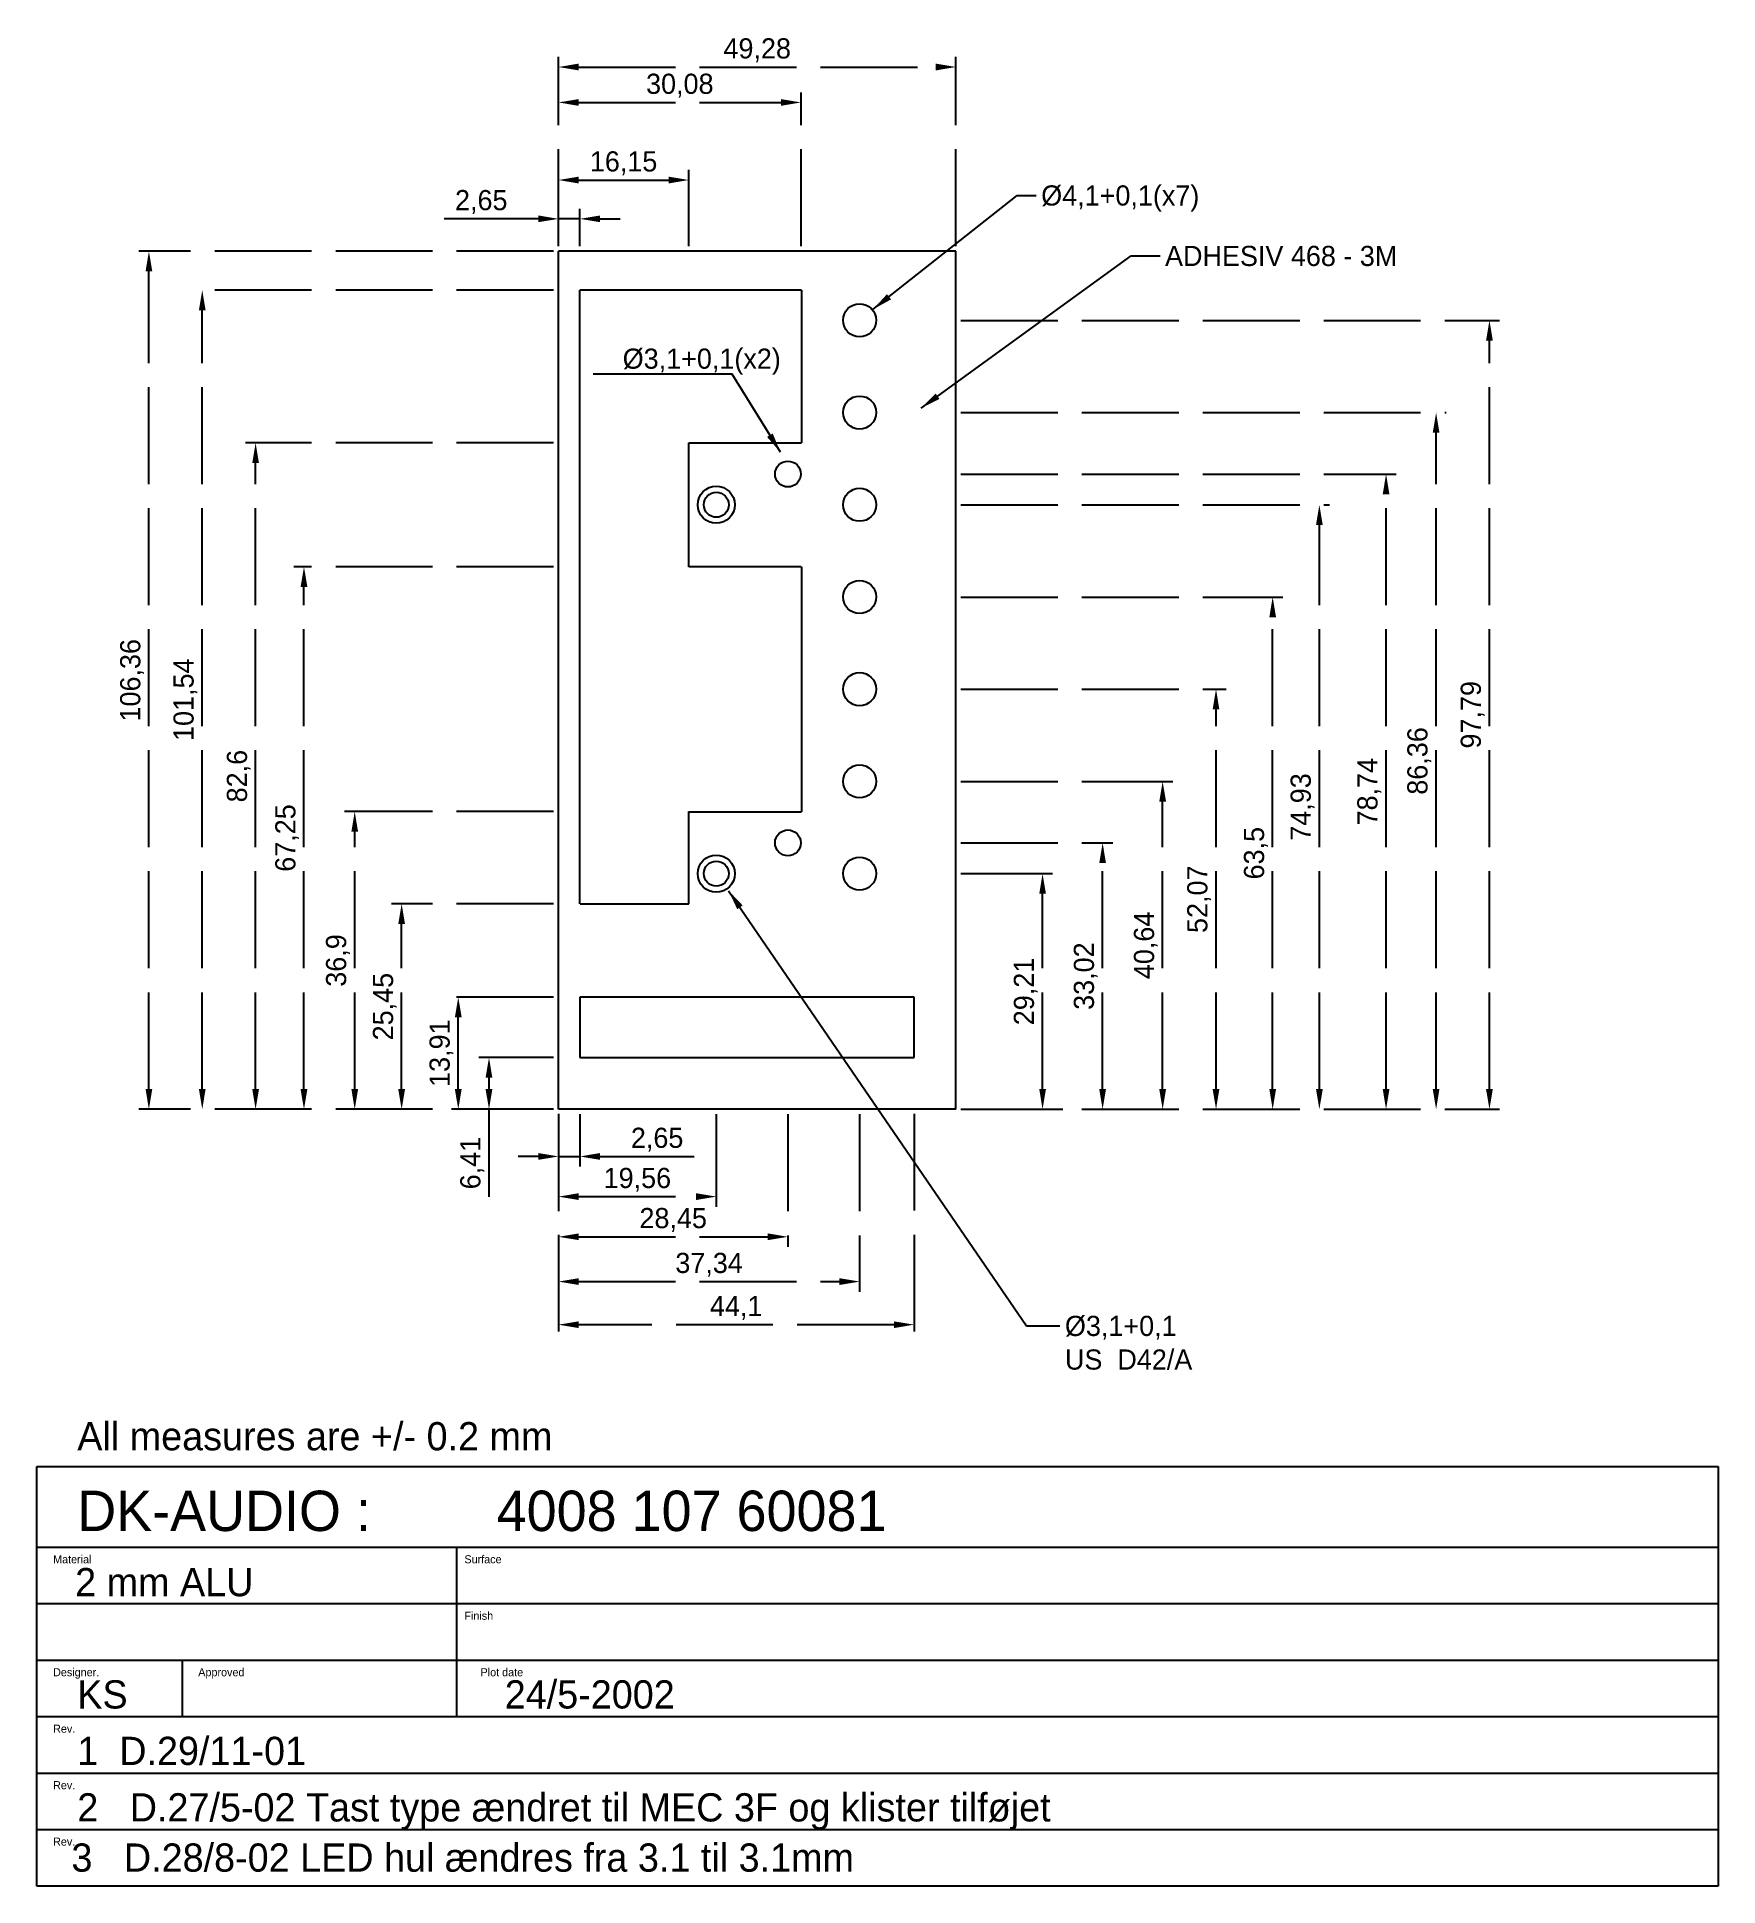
# Model space of a CAD drawing. Header units: millimetres. Extents: x -27 to 181, y -21 to 208.
import ezdxf

# ---------------------------------------------------------------- set-up
doc = ezdxf.new("R2010")
doc.units = ezdxf.units.MM
doc.linetypes.add('ACAD_ISO02W100', pattern=[15, 12, -3])
for name, color, linetype in [('Mellem_head', 2, 'Continuous'), ('Mellem_plade', 2, 'Continuous'), ('Mellem_plade_dim', 1, 'ACAD_ISO02W100')]:
    doc.layers.add(name, color=color, linetype=linetype)
doc.dimstyles.new('ISO-25', dxfattribs={"dimtxt": 2.5, "dimasz": 2.5, "dimexe": 1.25, "dimexo": 0.625, "dimtad": 1, "dimtxsty": 'Standard', "dimcen": 2.5, "dimadec": 0, "dimazin": 0, "dimtfac": 1, "dimtmove": 0, "dimatfit": 3, "dimfxl": 0, "dimarcsym": 0})

# ---------------------------------------------------------------- blocks, each defined once
blk = doc.blocks.new('*D25')
at = {"layer": 'Mellem_plade_dim', "color": 0, "lineweight": -2}
for p, q in [((36.87, 81.86), (27.63, 81.86)), ((28.88, 79.36), (28.88, 77.95)), ((36.87, 75.45), (27.63, 75.45)), ((28.88, 75.45), (28.88, 64.62))]:
    blk.add_line(p, q, dxfattribs=at)
at = {"layer": 'Mellem_plade_dim', "color": 0}
for points in [[(28.46, 79.36), (29.3, 79.36), (28.88, 81.86)], [(28.46, 77.95), (29.3, 77.95), (28.88, 75.45)]]:
    blk.add_solid(points, dxfattribs=at)
at = {"layer": 'Mellem_plade_dim', "color": 0, "insert": (26.8, 68.79), "char_height": 2.5, "attachment_point": 5, "rotation": 90}
blk.add_mtext('6,41', dxfattribs=at)
blk = doc.blocks.new('*D26')
at = {"layer": 'Mellem_plade_dim', "color": 0, "lineweight": -2}
for p, q in [((36.87, 89.36), (23.82, 89.36)), ((25.07, 77.95), (25.07, 86.86)), ((36.25, 75.45), (23.82, 75.45))]:
    blk.add_line(p, q, dxfattribs=at)
at = {"layer": 'Mellem_plade_dim', "color": 0}
for points in [[(24.65, 86.86), (25.49, 86.86), (25.07, 89.36)], [(24.65, 77.95), (25.49, 77.95), (25.07, 75.45)]]:
    blk.add_solid(points, dxfattribs=at)
at = {"layer": 'Mellem_plade_dim', "color": 0, "insert": (22.99, 82.41), "char_height": 2.5, "attachment_point": 5, "rotation": 90}
blk.add_mtext('13,91', dxfattribs=at)
blk = doc.blocks.new('*D27')
at = {"layer": 'Mellem_plade_dim', "color": 0, "lineweight": -2}
for p, q in [((36.87, 100.91), (16.8, 100.91)), ((18.05, 77.95), (18.05, 98.41)), ((36.87, 75.45), (16.8, 75.45))]:
    blk.add_line(p, q, dxfattribs=at)
at = {"layer": 'Mellem_plade_dim', "color": 0}
for points in [[(17.63, 98.41), (18.47, 98.41), (18.05, 100.91)], [(17.63, 77.95), (18.47, 77.95), (18.05, 75.45)]]:
    blk.add_solid(points, dxfattribs=at)
at = {"layer": 'Mellem_plade_dim', "color": 0, "insert": (15.97, 88.18), "char_height": 2.5, "attachment_point": 5, "rotation": 90}
blk.add_mtext('25,45', dxfattribs=at)
blk = doc.blocks.new('*D28')
at = {"layer": 'Mellem_plade_dim', "color": 0, "lineweight": -2}
for p, q in [((36.87, 112.36), (10.98, 112.36)), ((12.23, 77.95), (12.23, 109.86)), ((36.87, 75.45), (10.98, 75.45))]:
    blk.add_line(p, q, dxfattribs=at)
at = {"layer": 'Mellem_plade_dim', "color": 0}
for points in [[(11.82, 109.86), (12.65, 109.86), (12.23, 112.36)], [(11.82, 77.95), (12.65, 77.95), (12.23, 75.45)]]:
    blk.add_solid(points, dxfattribs=at)
at = {"layer": 'Mellem_plade_dim', "color": 0, "insert": (10.15, 93.9), "char_height": 2.5, "attachment_point": 5, "rotation": 90}
blk.add_mtext('36,9', dxfattribs=at)
blk = doc.blocks.new('*D29')
at = {"layer": 'Mellem_plade_dim', "color": 0, "lineweight": -2}
for p, q in [((36.87, 142.7), (4.69, 142.7)), ((5.94, 77.95), (5.94, 140.2)), ((36.87, 75.45), (4.69, 75.45))]:
    blk.add_line(p, q, dxfattribs=at)
at = {"layer": 'Mellem_plade_dim', "color": 0}
for points in [[(5.52, 140.2), (6.36, 140.2), (5.94, 142.7)], [(5.52, 77.95), (6.36, 77.95), (5.94, 75.45)]]:
    blk.add_solid(points, dxfattribs=at)
at = {"layer": 'Mellem_plade_dim', "color": 0, "insert": (3.86, 109.08), "char_height": 2.5, "attachment_point": 5, "rotation": 90}
blk.add_mtext('67,25', dxfattribs=at)
blk = doc.blocks.new('*D30')
at = {"layer": 'Mellem_plade_dim', "color": 0, "lineweight": -2}
for p, q in [((36.87, 158.05), (-1.31, 158.05)), ((-0.06, 77.95), (-0.06, 155.55)), ((36.87, 75.45), (-1.31, 75.45))]:
    blk.add_line(p, q, dxfattribs=at)
at = {"layer": 'Mellem_plade_dim', "color": 0}
for points in [[(-0.47, 155.55), (0.36, 155.55), (-0.06, 158.05)], [(-0.47, 77.95), (0.36, 77.95), (-0.06, 75.45)]]:
    blk.add_solid(points, dxfattribs=at)
at = {"layer": 'Mellem_plade_dim', "color": 0, "insert": (-2.14, 116.75), "char_height": 2.5, "attachment_point": 5, "rotation": 90}
blk.add_mtext('82,6', dxfattribs=at)
blk = doc.blocks.new('*D31')
at = {"layer": 'Mellem_plade_dim', "color": 0, "lineweight": -2}
for p, q in [((36.87, 176.99), (-7.92, 176.99)), ((-6.67, 77.95), (-6.67, 174.49)), ((36.87, 75.45), (-7.92, 75.45))]:
    blk.add_line(p, q, dxfattribs=at)
at = {"layer": 'Mellem_plade_dim', "color": 0}
for points in [[(-7.09, 174.49), (-6.26, 174.49), (-6.67, 176.99)], [(-7.09, 77.95), (-6.26, 77.95), (-6.67, 75.45)]]:
    blk.add_solid(points, dxfattribs=at)
at = {"layer": 'Mellem_plade_dim', "color": 0, "insert": (-8.76, 126.22), "char_height": 2.5, "attachment_point": 5, "rotation": 90}
blk.add_mtext('101,54', dxfattribs=at)
blk = doc.blocks.new('*D32')
at = {"layer": 'Mellem_plade_dim', "color": 0, "lineweight": -2}
for p, q in [((36.87, 181.81), (-14.54, 181.81)), ((-13.29, 77.95), (-13.29, 179.31)), ((36.87, 75.45), (-14.54, 75.45))]:
    blk.add_line(p, q, dxfattribs=at)
at = {"layer": 'Mellem_plade_dim', "color": 0}
for points in [[(-13.7, 179.31), (-12.87, 179.31), (-13.29, 181.81)], [(-13.7, 77.95), (-12.87, 77.95), (-13.29, 75.45)]]:
    blk.add_solid(points, dxfattribs=at)
at = {"layer": 'Mellem_plade_dim', "color": 0, "insert": (-15.37, 128.63), "char_height": 2.5, "attachment_point": 5, "rotation": 90}
blk.add_mtext('106,36', dxfattribs=at)
blk = doc.blocks.new('*D33')
at = {"layer": 'Mellem_plade_dim', "color": 0, "lineweight": -2}
for p, q in [((87.4, 104.66), (98.77, 104.66)), ((97.52, 77.95), (97.52, 102.16)), ((87.4, 75.45), (98.77, 75.45))]:
    blk.add_line(p, q, dxfattribs=at)
at = {"layer": 'Mellem_plade_dim', "color": 0}
for points in [[(97.11, 102.16), (97.94, 102.16), (97.52, 104.66)], [(97.11, 77.95), (97.94, 77.95), (97.52, 75.45)]]:
    blk.add_solid(points, dxfattribs=at)
at = {"layer": 'Mellem_plade_dim', "color": 0, "insert": (95.44, 90.06), "char_height": 2.5, "attachment_point": 5, "rotation": 90}
blk.add_mtext('29,21', dxfattribs=at)
blk = doc.blocks.new('*D34')
at = {"layer": 'Mellem_plade_dim', "color": 0, "lineweight": -2}
for p, q in [((87.4, 108.47), (106.22, 108.47)), ((104.97, 77.95), (104.97, 105.97)), ((88.03, 75.45), (106.22, 75.45))]:
    blk.add_line(p, q, dxfattribs=at)
at = {"layer": 'Mellem_plade_dim', "color": 0}
for points in [[(104.55, 105.97), (105.38, 105.97), (104.97, 108.47)], [(104.55, 77.95), (105.38, 77.95), (104.97, 75.45)]]:
    blk.add_solid(points, dxfattribs=at)
at = {"layer": 'Mellem_plade_dim', "color": 0, "insert": (102.88, 91.96), "char_height": 2.5, "attachment_point": 5, "rotation": 90}
blk.add_mtext('33,02', dxfattribs=at)
blk = doc.blocks.new('*D35')
at = {"layer": 'Mellem_plade_dim', "color": 0, "lineweight": -2}
for p, q in [((87.4, 116.09), (113.66, 116.09)), ((112.41, 77.95), (112.41, 113.59)), ((87.4, 75.45), (113.66, 75.45))]:
    blk.add_line(p, q, dxfattribs=at)
at = {"layer": 'Mellem_plade_dim', "color": 0}
for points in [[(111.99, 113.59), (112.83, 113.59), (112.41, 116.09)], [(111.99, 77.95), (112.83, 77.95), (112.41, 75.45)]]:
    blk.add_solid(points, dxfattribs=at)
at = {"layer": 'Mellem_plade_dim', "color": 0, "insert": (110.33, 95.77), "char_height": 2.5, "attachment_point": 5, "rotation": 90}
blk.add_mtext('40,64', dxfattribs=at)
blk = doc.blocks.new('*D36')
at = {"layer": 'Mellem_plade_dim', "color": 0, "lineweight": -2}
for p, q in [((87.4, 127.52), (120.28, 127.52)), ((119.03, 77.95), (119.03, 125.02)), ((87.4, 75.45), (120.28, 75.45))]:
    blk.add_line(p, q, dxfattribs=at)
at = {"layer": 'Mellem_plade_dim', "color": 0}
for points in [[(118.61, 125.02), (119.44, 125.02), (119.03, 127.52)], [(118.61, 77.95), (119.44, 77.95), (119.03, 75.45)]]:
    blk.add_solid(points, dxfattribs=at)
at = {"layer": 'Mellem_plade_dim', "color": 0, "insert": (116.94, 101.49), "char_height": 2.5, "attachment_point": 5, "rotation": 90}
blk.add_mtext('52,07', dxfattribs=at)
blk = doc.blocks.new('*D37')
at = {"layer": 'Mellem_plade_dim', "color": 0, "lineweight": -2}
for p, q in [((87.4, 138.95), (127.3, 138.95)), ((126.05, 77.95), (126.05, 136.45)), ((87.4, 75.45), (127.3, 75.45))]:
    blk.add_line(p, q, dxfattribs=at)
at = {"layer": 'Mellem_plade_dim', "color": 0}
for points in [[(125.64, 136.45), (126.47, 136.45), (126.05, 138.95)], [(125.64, 77.95), (126.47, 77.95), (126.05, 75.45)]]:
    blk.add_solid(points, dxfattribs=at)
at = {"layer": 'Mellem_plade_dim', "color": 0, "insert": (123.97, 107.2), "char_height": 2.5, "attachment_point": 5, "rotation": 90}
blk.add_mtext('63,5', dxfattribs=at)
blk = doc.blocks.new('*D38')
at = {"layer": 'Mellem_plade_dim', "color": 0, "lineweight": -2}
for p, q in [((87.4, 150.38), (133.09, 150.38)), ((131.84, 77.95), (131.84, 147.88)), ((87.4, 75.45), (133.09, 75.45))]:
    blk.add_line(p, q, dxfattribs=at)
at = {"layer": 'Mellem_plade_dim', "color": 0}
for points in [[(131.43, 147.88), (132.26, 147.88), (131.84, 150.38)], [(131.43, 77.95), (132.26, 77.95), (131.84, 75.45)]]:
    blk.add_solid(points, dxfattribs=at)
at = {"layer": 'Mellem_plade_dim', "color": 0, "insert": (129.76, 112.92), "char_height": 2.5, "attachment_point": 5, "rotation": 90}
blk.add_mtext('74,93', dxfattribs=at)
blk = doc.blocks.new('*D39')
at = {"layer": 'Mellem_plade_dim', "color": 0, "lineweight": -2}
for p, q in [((87.4, 154.19), (141.36, 154.19)), ((140.11, 77.95), (140.11, 151.69)), ((87.4, 75.45), (141.36, 75.45))]:
    blk.add_line(p, q, dxfattribs=at)
at = {"layer": 'Mellem_plade_dim', "color": 0}
for points in [[(139.7, 151.69), (140.53, 151.69), (140.11, 154.19)], [(139.7, 77.95), (140.53, 77.95), (140.11, 75.45)]]:
    blk.add_solid(points, dxfattribs=at)
at = {"layer": 'Mellem_plade_dim', "color": 0, "insert": (138.03, 114.82), "char_height": 2.5, "attachment_point": 5, "rotation": 90}
blk.add_mtext('78,74', dxfattribs=at)
blk = doc.blocks.new('*D40')
at = {"layer": 'Mellem_plade_dim', "color": 0, "lineweight": -2}
for p, q in [((87.4, 161.81), (147.57, 161.81)), ((146.32, 77.95), (146.32, 159.31)), ((87.4, 75.45), (147.57, 75.45))]:
    blk.add_line(p, q, dxfattribs=at)
at = {"layer": 'Mellem_plade_dim', "color": 0}
for points in [[(145.9, 159.31), (146.73, 159.31), (146.32, 161.81)], [(145.9, 77.95), (146.73, 77.95), (146.32, 75.45)]]:
    blk.add_solid(points, dxfattribs=at)
at = {"layer": 'Mellem_plade_dim', "color": 0, "insert": (144.23, 118.63), "char_height": 2.5, "attachment_point": 5, "rotation": 90}
blk.add_mtext('86,36', dxfattribs=at)
blk = doc.blocks.new('*D41')
at = {"layer": 'Mellem_plade_dim', "color": 0, "lineweight": -2}
for p, q in [((87.4, 173.24), (154.18, 173.24)), ((152.93, 77.95), (152.93, 170.74)), ((87.4, 75.45), (154.18, 75.45))]:
    blk.add_line(p, q, dxfattribs=at)
at = {"layer": 'Mellem_plade_dim', "color": 0}
for points in [[(152.51, 170.74), (153.35, 170.74), (152.93, 173.24)], [(152.51, 77.95), (153.35, 77.95), (152.93, 75.45)]]:
    blk.add_solid(points, dxfattribs=at)
at = {"layer": 'Mellem_plade_dim', "color": 0, "insert": (150.85, 124.35), "char_height": 2.5, "attachment_point": 5, "rotation": 90}
blk.add_mtext('97,79', dxfattribs=at)
blk = doc.blocks.new('*D42')
at = {"layer": 'Mellem_plade_dim', "color": 0, "lineweight": -2}
for p, q in [((37.5, 74.83), (37.5, 68.36)), ((40.15, 74.83), (40.15, 68.36)), ((35, 69.61), (32.5, 69.61)), ((37.5, 69.61), (40.15, 69.61)), ((42.65, 69.61), (54.32, 69.61))]:
    blk.add_line(p, q, dxfattribs=at)
at = {"layer": 'Mellem_plade_dim', "color": 0}
for points in [[(35, 70.03), (35, 69.19), (37.5, 69.61)], [(42.65, 70.03), (42.65, 69.19), (40.15, 69.61)]]:
    blk.add_solid(points, dxfattribs=at)
at = {"layer": 'Mellem_plade_dim', "color": 0, "insert": (49.73, 71.69), "char_height": 2.5, "attachment_point": 5}
blk.add_mtext('2,65', dxfattribs=at)
blk = doc.blocks.new('*D43')
at = {"layer": 'Mellem_plade_dim', "color": 0, "lineweight": -2}
for p, q in [((37.5, 74.83), (37.5, 63.38)), ((57.06, 74.83), (57.06, 63.38)), ((40, 64.63), (54.56, 64.63))]:
    blk.add_line(p, q, dxfattribs=at)
at = {"layer": 'Mellem_plade_dim', "color": 0}
for points in [[(40, 65.05), (40, 64.21), (37.5, 64.63)], [(54.56, 65.05), (54.56, 64.21), (57.06, 64.63)]]:
    blk.add_solid(points, dxfattribs=at)
at = {"layer": 'Mellem_plade_dim', "color": 0, "insert": (47.28, 66.71), "char_height": 2.5, "attachment_point": 5}
blk.add_mtext('19,56', dxfattribs=at)
blk = doc.blocks.new('*D44')
at = {"layer": 'Mellem_plade_dim', "color": 0, "lineweight": -2}
for p, q in [((37.5, 74.83), (37.5, 58.4)), ((65.95, 74.83), (65.95, 58.4)), ((40, 59.65), (63.45, 59.65))]:
    blk.add_line(p, q, dxfattribs=at)
at = {"layer": 'Mellem_plade_dim', "color": 0}
for points in [[(40, 60.07), (40, 59.24), (37.5, 59.65)], [(63.45, 60.07), (63.45, 59.24), (65.95, 59.65)]]:
    blk.add_solid(points, dxfattribs=at)
at = {"layer": 'Mellem_plade_dim', "color": 0, "insert": (51.72, 61.74), "char_height": 2.5, "attachment_point": 5}
blk.add_mtext('28,45', dxfattribs=at)
blk = doc.blocks.new('*D45')
at = {"layer": 'Mellem_plade_dim', "color": 0, "lineweight": -2}
for p, q in [((37.5, 74.83), (37.5, 52.85)), ((74.84, 74.83), (74.84, 52.85)), ((40, 54.1), (72.34, 54.1))]:
    blk.add_line(p, q, dxfattribs=at)
at = {"layer": 'Mellem_plade_dim', "color": 0}
for points in [[(40, 54.52), (40, 53.68), (37.5, 54.1)], [(72.34, 54.52), (72.34, 53.68), (74.84, 54.1)]]:
    blk.add_solid(points, dxfattribs=at)
at = {"layer": 'Mellem_plade_dim', "color": 0, "insert": (56.17, 56.18), "char_height": 2.5, "attachment_point": 5}
blk.add_mtext('37,34', dxfattribs=at)
blk = doc.blocks.new('*D46')
at = {"layer": 'Mellem_plade_dim', "color": 0, "lineweight": -2}
for p, q in [((35, 185.82), (23.33, 185.82)), ((37.5, 182.44), (37.5, 187.07)), ((40.15, 185.82), (37.5, 185.82)), ((40.15, 182.44), (40.15, 187.07)), ((42.65, 185.82), (45.15, 185.82))]:
    blk.add_line(p, q, dxfattribs=at)
at = {"layer": 'Mellem_plade_dim', "color": 0}
for points in [[(35, 186.24), (35, 185.41), (37.5, 185.82)], [(42.65, 186.24), (42.65, 185.41), (40.15, 185.82)]]:
    blk.add_solid(points, dxfattribs=at)
at = {"layer": 'Mellem_plade_dim', "color": 0, "insert": (27.92, 187.91), "char_height": 2.5, "attachment_point": 5}
blk.add_mtext('2,65', dxfattribs=at)
blk = doc.blocks.new('*D47')
at = {"layer": 'Mellem_plade_dim', "color": 0, "lineweight": -2}
for p, q in [((37.5, 182.44), (37.5, 191.88)), ((40, 190.63), (51.15, 190.63)), ((53.65, 182.44), (53.65, 191.88))]:
    blk.add_line(p, q, dxfattribs=at)
at = {"layer": 'Mellem_plade_dim', "color": 0}
for points in [[(40, 191.05), (40, 190.21), (37.5, 190.63)], [(51.15, 191.05), (51.15, 190.21), (53.65, 190.63)]]:
    blk.add_solid(points, dxfattribs=at)
at = {"layer": 'Mellem_plade_dim', "color": 0, "insert": (45.57, 192.71), "char_height": 2.5, "attachment_point": 5}
blk.add_mtext('16,15', dxfattribs=at)
blk = doc.blocks.new('*D48')
at = {"layer": 'Mellem_plade_dim', "color": 0, "lineweight": -2}
for p, q in [((37.5, 182.44), (37.5, 201.5)), ((40, 200.25), (65.08, 200.25)), ((67.58, 182.44), (67.58, 201.5))]:
    blk.add_line(p, q, dxfattribs=at)
at = {"layer": 'Mellem_plade_dim', "color": 0}
for points in [[(40, 200.66), (40, 199.83), (37.5, 200.25)], [(65.08, 200.66), (65.08, 199.83), (67.58, 200.25)]]:
    blk.add_solid(points, dxfattribs=at)
at = {"layer": 'Mellem_plade_dim', "color": 0, "insert": (52.54, 202.33), "char_height": 2.5, "attachment_point": 5}
blk.add_mtext('30,08', dxfattribs=at)
blk = doc.blocks.new('*D49')
at = {"layer": 'Mellem_plade_dim', "color": 0, "lineweight": -2}
for p, q in [((37.5, 182.44), (37.5, 205.89)), ((40, 204.64), (84.28, 204.64)), ((86.78, 182.44), (86.78, 205.89))]:
    blk.add_line(p, q, dxfattribs=at)
at = {"layer": 'Mellem_plade_dim', "color": 0}
for points in [[(40, 205.06), (40, 204.22), (37.5, 204.64)], [(84.28, 205.06), (84.28, 204.22), (86.78, 204.64)]]:
    blk.add_solid(points, dxfattribs=at)
at = {"layer": 'Mellem_plade_dim', "color": 0, "insert": (62.14, 206.72), "char_height": 2.5, "attachment_point": 5}
blk.add_mtext('49,28', dxfattribs=at)
blk = doc.blocks.new('*D86')
at = {"layer": 'Mellem_plade_dim', "color": 0, "lineweight": -2}
for p, q in [((37.49, 74.91), (37.49, 47.51)), ((81.59, 74.91), (81.59, 47.51)), ((79.09, 48.76), (39.99, 48.76))]:
    blk.add_line(p, q, dxfattribs=at)
at = {"layer": 'Mellem_plade_dim', "color": 0}
for points in [[(39.99, 49.17), (39.99, 48.34), (37.49, 48.76)], [(79.09, 49.17), (79.09, 48.34), (81.59, 48.76)]]:
    blk.add_solid(points, dxfattribs=at)
at = {"layer": 'Mellem_plade_dim', "color": 0, "insert": (59.53, 50.84), "char_height": 2.5, "attachment_point": 5}
blk.add_mtext('44,1', dxfattribs=at)

msp = doc.modelspace()

# ---------------------------------------------------------------- linework, layer by layer
at = {"layer": 'Mellem_head'}
for p, q in [((-27.168, 31.183), (181.275, 31.183)), ((-27.168, -20.817), (-27.168, 31.183)), ((181.275, 31.183), (181.275, -20.817)), ((181.275, -20.817), (-27.168, -20.817))]:
    msp.add_line(p, q, dxfattribs=at)
at = {"layer": 'Mellem_head', "color": 2}
for p, q in [((-27.168, 21.183), (181.275, 21.183)), ((24.832, 21.183), (24.832, 14.183)), ((-27.168, 14.183), (181.275, 14.183)), ((24.832, 14.183), (24.832, 7.183)), ((-27.168, 7.183), (181.275, 7.183)), ((-9.168, 7.183), (-9.168, 0.183)), ((24.832, 7.183), (24.832, 0.183)), ((-27.168, 0.183), (181.275, 0.183)), ((-27.168, -6.817), (181.275, -6.817)), ((-27.168, -13.817), (181.275, -13.817))]:
    msp.add_line(p, q, dxfattribs=at)
at = {"layer": 'Mellem_plade'}
for p, q in [((37.499, 75.453), (37.499, 181.813)), ((86.779, 181.813), (37.499, 181.813)), ((86.779, 75.453), (86.779, 181.813)), ((40.149, 100.9), (40.149, 177.001)), ((67.61, 176.993), (40.165, 176.993)), ((67.619, 176.989), (67.619, 158.059)), ((53.649, 142.703), (53.649, 158.063)), ((53.649, 144.283), (53.649, 158.063)), ((53.651, 158.063), (67.617, 158.063)), ((67.6, 142.703), (53.658, 142.703)), ((67.614, 142.698), (67.614, 112.339)), ((53.649, 100.917), (53.649, 112.356)), ((53.654, 112.343), (67.611, 112.343)), ((40.183, 100.913), (53.654, 100.913)), ((81.593, 89.363), (40.14, 89.363)), ((40.153, 89.356), (40.153, 81.87)), ((81.589, 81.864), (81.589, 89.357)), ((40.153, 81.863), (81.593, 81.863)), ((86.779, 75.453), (37.499, 75.453))]:
    msp.add_line(p, q, dxfattribs=at)
for centre, radius in [((74.839, 173.243), 2.05), ((74.839, 161.813), 2.05), ((65.949, 154.193), 1.6), ((57.059, 150.383), 2.3), ((57.059, 150.383), 1.55), ((74.839, 150.383), 2.05), ((74.839, 138.953), 2.05), ((74.839, 127.523), 2.05), ((74.839, 116.093), 2.05), ((65.949, 108.473), 1.6), ((57.059, 104.663), 2.3), ((57.059, 104.663), 1.55), ((74.839, 104.663), 2.05)]:
    msp.add_circle(centre, radius, dxfattribs=at)

# ---------------------------------------------------------------- texts
at = {"layer": 'Mellem_head', "color": 2}
for s, p in [('All measures are +/- 0.2 mm', (-22.168, 33.183)), ('2 mm ALU', (-22.433, 15.101)), ('KS', (-22.168, 1.183)), ('24/5-2002', (30.832, 1.183)), ('1  D.29/11-01', (-22.168, -5.817)), ('2   D.27/5-02 Tast type ændret til MEC 3F og klister tilføjet', (-22.168, -12.817)), ('3   D.28/8-02 LED hul ændres fra 3.1 til 3.1mm', (-22.895, -19.041))]:
    msp.add_text(s, height=3.5, dxfattribs=at).set_placement(p)
at = {"layer": 'Mellem_head'}
for s, p in [('DK-AUDIO :', (-22.168, 23.183)), ('4008 107 60081', (29.832, 23.183))]:
    msp.add_text(s, height=5, dxfattribs=at).set_placement(p)
at = {"layer": 'Mellem_head', "color": 7}
for s, p in [('Material', (-25.168, 19.183)), ('Surface', (25.832, 19.183)), ('Finish', (25.832, 12.183)), ('Designer.', (-25.168, 5.183)), ('Approved', (-7.168, 5.183)), ('Plot date', (27.832, 5.183)), ('Rev.', (-25.168, -1.817)), ('Rev.', (-25.168, -8.817)), ('Rev.', (-25.168, -15.817))]:
    msp.add_text(s, height=1, dxfattribs=at).set_placement(p)
at = {"layer": 'Mellem_plade', "char_height": 2.5}
for s, insert, attachment_point in [('Ø4,1+0,1(x7)', (97.352, 189.969), 1), ('Ø3,1+0,1(x2)', (65.065, 168.118), 6), ('Ø3,1+0,1\\PUS  D42/A', (100.295, 49.857), 1)]:
    msp.add_mtext(s, dxfattribs=dict(at, insert=insert, attachment_point=attachment_point))
at = {"layer": 'Mellem_plade', "insert": (112.707, 182.474), "char_height": 2.5, "width": 2, "attachment_point": 1}
msp.add_mtext('ADHESIV\xa0468\xa0-\xa03M', dxfattribs=at)

# ---------------------------------------------------------------- dimensions: what is measured, and where the dimension line sits
at = {"layer": 'Mellem_plade_dim'}
for base, p1, p2, picture, middle in [((86.779, 204.639), (37.499, 181.813), (86.779, 181.813), '*D49', (62.139, 206.722)), ((67.581, 200.248), (37.499, 181.813), (67.581, 181.813), '*D48', (52.54, 202.331)), ((53.651, 190.631), (37.499, 181.813), (53.651, 181.813), '*D47', (45.575, 192.714)), ((40.149, 69.61), (37.499, 75.453), (40.149, 75.453), '*D42', (49.732, 71.694)), ((57.059, 64.631), (37.499, 75.453), (57.059, 75.453), '*D43', (47.279, 66.715)), ((65.949, 59.652), (37.499, 75.453), (65.949, 75.453), '*D44', (51.724, 61.736)), ((74.839, 54.099), (37.499, 75.453), (74.839, 75.453), '*D45', (56.169, 56.182))]:
    dim = msp.add_linear_dim(base=base, p1=p1, p2=p2, dimstyle='ISO-25', dxfattribs=at)
    dim.commit()
    dim.dimension.update_dxf_attribs({"geometry": picture, "text_midpoint": middle})
dim = msp.add_linear_dim(base=(40.152, 185.822), p1=(37.499, 181.813), p2=(40.152, 181.813), dimstyle='ISO-25', override={"dimjust": 1}, dxfattribs=at)
dim.commit()
dim.dimension.update_dxf_attribs({"geometry": '*D46', "text_midpoint": (27.916, 187.906)})
for base, p1, p2, picture, middle in [((-13.287, 181.813), (37.499, 75.453), (37.499, 181.813), '*D32', (-15.371, 128.633)), ((-6.672, 176.991), (37.499, 75.453), (37.499, 176.991), '*D31', (-8.755, 126.222)), ((152.931, 173.243), (86.779, 75.453), (86.779, 173.243), '*D41', (150.848, 124.348)), ((146.315, 161.813), (86.779, 75.453), (86.779, 161.813), '*D40', (144.232, 118.633)), ((-0.056, 158.051), (37.499, 75.453), (37.499, 158.051), '*D30', (-2.139, 116.752)), ((140.113, 154.193), (86.779, 75.453), (86.779, 154.193), '*D39', (138.03, 114.823)), ((131.844, 150.383), (86.779, 75.453), (86.779, 150.383), '*D38', (129.76, 112.918)), ((5.9393, 142.6984), (37.499, 75.4529), (37.499, 142.6984), '*D29', (3.856, 109.0757)), ((126.055, 138.953), (86.779, 75.453), (86.779, 138.953), '*D37', (123.972, 107.203)), ((119.026, 127.523), (86.779, 75.453), (86.779, 127.523), '*D36', (116.943, 101.488)), ((112.41, 116.093), (86.779, 75.453), (86.779, 116.093), '*D35', (110.327, 95.773)), ((12.233, 112.356), (37.499, 75.453), (37.499, 112.356), '*D28', (10.15, 93.904)), ((104.968, 108.473), (87.404, 75.453), (86.779, 108.473), '*D34', (102.884, 91.963)), ((97.525, 104.663), (86.779, 75.453), (86.779, 104.663), '*D33', (95.442, 90.058)), ((18.05, 100.906), (37.499, 75.453), (37.499, 100.906), '*D27', (15.967, 88.179)), ((25.07, 89.361), (36.874, 75.453), (37.499, 89.361), '*D26', (22.987, 82.407))]:
    dim = msp.add_linear_dim(base=base, p1=p1, p2=p2, angle=90, dimstyle='ISO-25', dxfattribs=at)
    dim.commit()
    dim.dimension.update_dxf_attribs({"geometry": picture, "text_midpoint": middle})
dim = msp.add_linear_dim(base=(28.881, 81.859), p1=(37.499, 75.453), p2=(37.499, 81.859), angle=90, dimstyle='ISO-25', override={"dimjust": 1}, dxfattribs=at)
dim.commit()
dim.dimension.update_dxf_attribs({"geometry": '*D25', "text_midpoint": (26.798, 68.786)})
dim = msp.add_linear_dim(base=(37.488, 48.756), p1=(81.585, 75.538), p2=(37.488, 75.538), dimstyle='ISO-25', dxfattribs=at)
dim.commit()
dim.dimension.update_dxf_attribs({"geometry": '*D86', "text_midpoint": (59.53, 48.756), "dimtype": 160})

# ---------------------------------------------------------------- leaders
at = {"layer": 'Mellem_plade', "annotation_type": 0, "has_hookline": 1}
for points, hookline_direction, text_width in [([(76.519, 174.613), (94.383, 188.719), (96.727, 188.719)], 0, 22.917), ([(82.475, 162.365), (108.509, 181.224), (112.082, 181.224)], 0, 39.167), ([(65.024, 156.882), (59.037, 166.558), (41.781, 166.558)], 1, 22.917), ([(58.588, 102.551), (95.541, 48.607), (99.67, 48.607)], 0, 21.667)]:
    msp.add_leader(points, dimstyle='ISO-25', override={"dimgap": 0.625, "dimtad": 0}, dxfattribs=dict(at, hookline_direction=hookline_direction, text_width=text_width))

doc.saveas('drawing.dxf')
